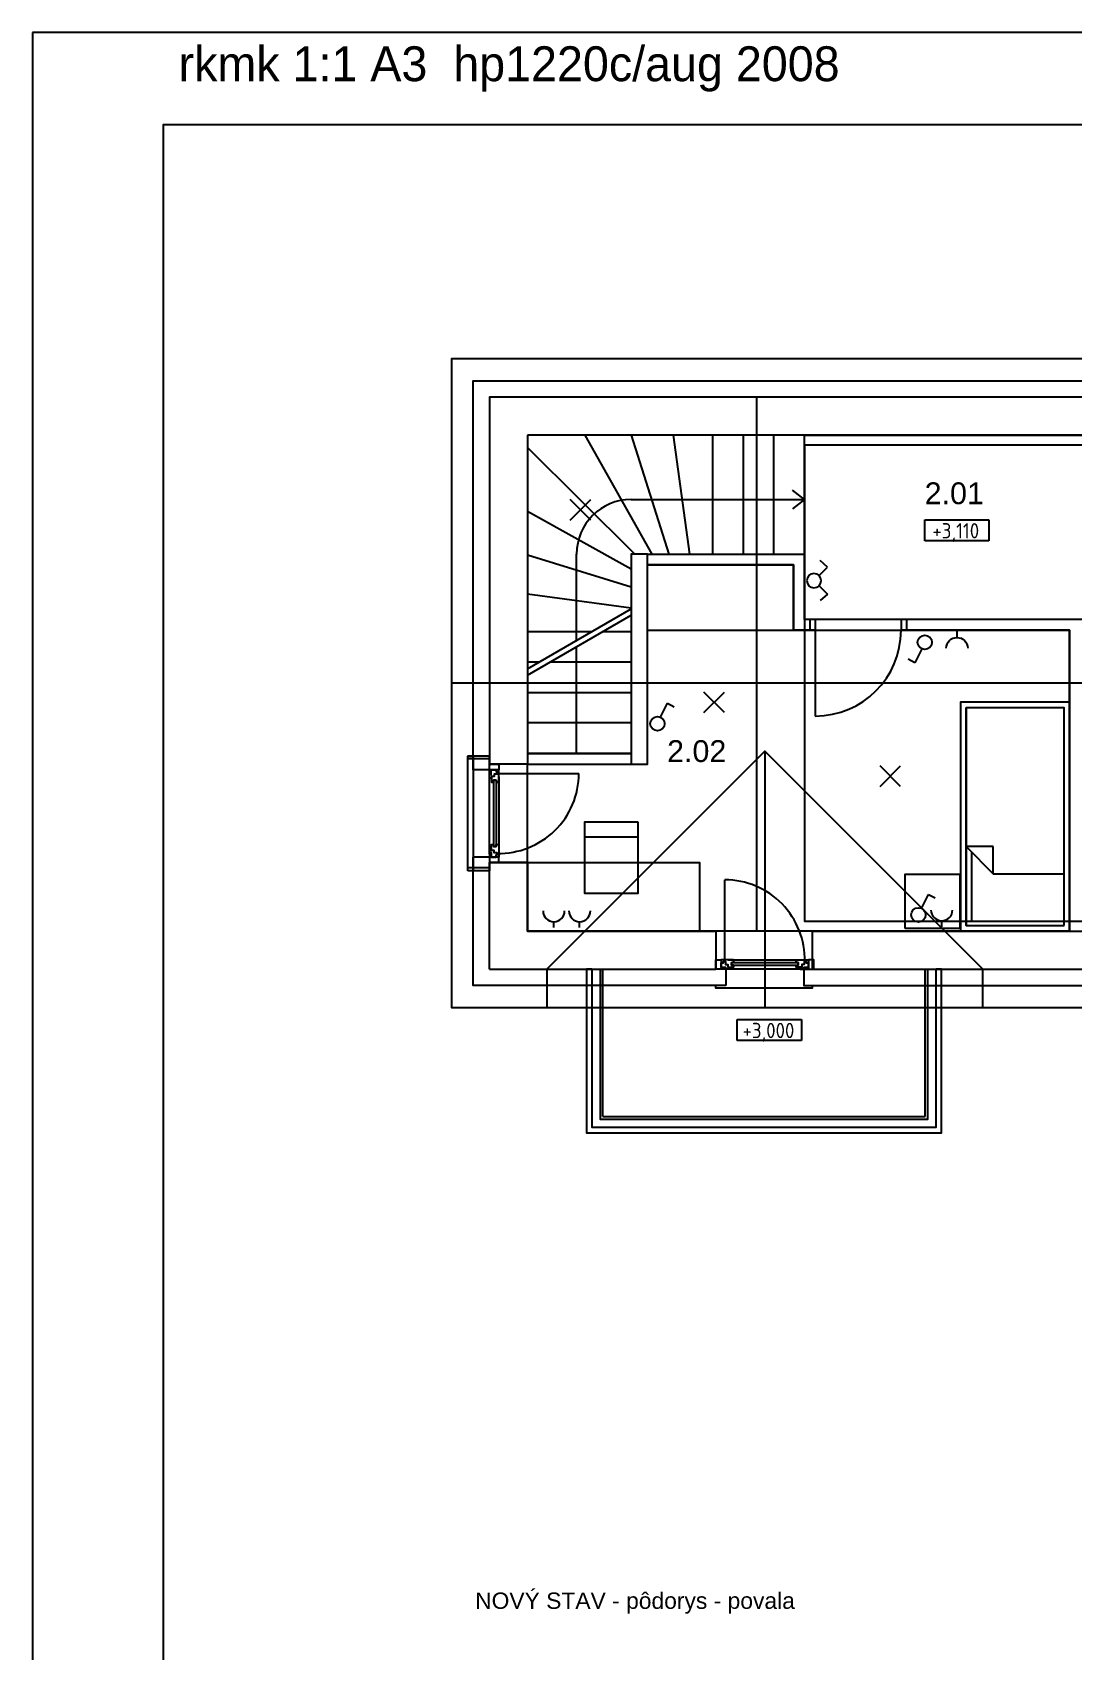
# Model space of a CAD drawing. Header units: millimetres. Extents: x 0 to 97365, y 0 to 29700.
# Drawn here: x 0 to 9547, y 14850 to 29700 of the extents above; entities that cross this region are included whole.
import ezdxf
from ezdxf.enums import TextEntityAlignment as Align
from ezdxf.lldxf.tags import DXFTag

# ---------------------------------------------------------------- set-up
doc = ezdxf.new("R2010")
doc.units = ezdxf.units.MM
for name, color, linetype in [('DIM_100', 64, 'Continuous'), ('DRE_POH', 15, 'Continuous'), ('DVE_POH', 22, 'Continuous'), ('EL_SVE', 52, 'Continuous'), ('EL_ZAS', 84, 'Continuous'), ('KOTY', 96, 'Continuous'), ('MUR_POH', 64, 'Continuous'), ('MUR_REZ', 3, 'Continuous'), ('NAB_MOB', 1, 'Continuous'), ('OKN_POH', 123, 'Continuous'), ('POP', 7, 'Continuous'), ('RAM_100', 160, 'Continuous'), ('SAD_REZ', 9, 'Continuous'), ('SAN-POH', 151, 'Continuous'), ('TXT_50_MIESTN', 7, 'Continuous')]:
    doc.layers.add(name, color=color, linetype=linetype)
doc.layers.add('NOVE_MUR_YTONG', color=8, linetype='Continuous', lineweight=5)
doc.layers.add('PLO_LIN', color=6, linetype='Continuous', plot=False)
doc.styles.add('ARIAL', font='ARIAL.TTF', dxfattribs={"height": 250})
doc.styles.add('ISOCP.SHX', font='ISOCP.shx', dxfattribs={"height": 150})
doc.styles.add('ISOCP_SHX', font='ISOCP.shx', dxfattribs={"height": 150})
tags = doc.linetypes.add('DASHDOT', pattern=[25.4, 12.7, -6.35, 0, -6.35]).pattern_tags.tags
tags[10:11] = [DXFTag(74, 4), DXFTag(75, 0), DXFTag(340, '0'), DXFTag(46, 1.0), DXFTag(50, 0.0), DXFTag(44, 0.0), DXFTag(45, 0.0)]
tags[8:9] = [DXFTag(74, 4), DXFTag(75, 0), DXFTag(340, '0'), DXFTag(46, 1.0), DXFTag(50, 0.0), DXFTag(44, 0.0), DXFTag(45, 0.0)]
tags[6:7] = [DXFTag(74, 4), DXFTag(75, 0), DXFTag(340, '0'), DXFTag(46, 1.0), DXFTag(50, 0.0), DXFTag(44, 0.0), DXFTag(45, 0.0)]
tags[4:5] = [DXFTag(74, 4), DXFTag(75, 0), DXFTag(340, '0'), DXFTag(46, 1.0), DXFTag(50, 0.0), DXFTag(44, 0.0), DXFTag(45, 0.0)]
tags = doc.linetypes.add('DASHED', pattern=[0.75, 0.5, -0.25]).pattern_tags.tags
tags[6:7] = [DXFTag(74, 4), DXFTag(75, 0), DXFTag(340, '0'), DXFTag(46, 1.0), DXFTag(50, 0.0), DXFTag(44, 0.0), DXFTag(45, 0.0)]
tags[4:5] = [DXFTag(74, 4), DXFTag(75, 0), DXFTag(340, '0'), DXFTag(46, 1.0), DXFTag(50, 0.0), DXFTag(44, 0.0), DXFTag(45, 0.0)]

# ---------------------------------------------------------------- blocks, each defined once
blk = doc.blocks.new('KOTA_V_PODORYS')
for p, q in [((29, 166), (535, 166)), ((29, 0), (29, 166)), ((535, 166), (535, 0)), ((535, 0), (29, 0))]:
    blk.add_line(p, q)
at = {"style": 'ISOCP.SHX', "flags": 12}
blk.add_attdef('±0.000', text='', height=120, dxfattribs=at).set_placement((274, -16), align=Align.BOTTOM_CENTER)
blk = doc.blocks.new('Z_RAM_A_3_hp 1220')
at = {"layer": 'POP', "linetype": 'Continuous'}
blk.add_lwpolyline([(-288.5, -408), (-6.5, -408), (-6.5, -13), (-288.5, -13)], close=True, dxfattribs=at)
at = {"layer": 'RAM_100', "linetype": 'Continuous'}
for points in [[(-297, -420), (0, -420), (0, 0), (-297, 0)], [(-288.5, -13), (-288.5, -408), (-6.5, -408), (-6.5, -13)]]:
    blk.add_lwpolyline(points, close=True, dxfattribs=at)
blk.add_text('rkmk 1:1 A3  hp1220c/aug 2008', height=3.2, rotation=90, dxfattribs=at).set_placement((-292.52, -406.58))
blk = doc.blocks.new('SPINAC SERIOVY')
at = {"layer": 'EL_SVE', "color": 3}
for p, q in [((435536, -314345), (435490, -314296)), ((435593, -314288), (435536, -314345)), ((435663, -314288), (435720, -314345)), ((435720, -314345), (435765, -314296))]:
    blk.add_line(p, q, dxfattribs=at)
blk.add_circle((435628, -314253), 49.4, dxfattribs=at)
blk = doc.blocks.new('jednoduchy vypinac')
at = {"layer": 'EL_SVE', "color": 3}
for p, q in [((17505858.1, 14180239.3), (17505828.6, 14180254.8)), ((17505887.7, 14180300.2), (17505858.1, 14180239.3))]:
    blk.add_line(p, q, dxfattribs=at)
blk.add_circle((17505901.3, 14180328.2), 31.1, dxfattribs=at)
blk = doc.blocks.new('zasuvka')
at = {"layer": 'EL_ZAS', "color": 3}
blk.add_line((17552036.3, 14178799.5), (17552016, 14178799.5), dxfattribs=at)
blk.add_arc((17551978.9, 14178799.5), 37.1, 270, 90, dxfattribs=at)

msp = doc.modelspace()

# ---------------------------------------------------------------- linework, layer by layer
at = {"layer": 'DRE_POH', "color": 8}
for p, q in [((4195, 22158.1), (4195, 22907.3)), ((4255, 22933.3), (4210, 22933.3)), ((4222, 22983.3), (4267, 22983.3)), ((4282, 22869.3), (4282, 22196.1)), ((4255, 22132.1), (4210, 22132.1)), ((4257, 22228.1), (4233, 22228.1)), ((4265, 22172.1), (4237, 22172.1)), ((4222, 22082.1), (4267, 22082.1)), ((6321.1, 21163), (6321.1, 21118)), ((7096.3, 21103), (6347.1, 21103)), ((6385.1, 21190), (7058.3, 21190)), ((7026.3, 21165), (7026.3, 21141)), ((7082.3, 21173), (7082.3, 21145)), ((7122.3, 21163), (7122.3, 21118))]:
    msp.add_line(p, q, dxfattribs=at)
at = {"layer": 'DRE_POH', "color": 8, "ltscale": 0.3}
for p, q in [((4265, 22893.3), (4237, 22893.3)), ((4233, 22819.3), (4215, 22819.3)), ((4257, 22837.3), (4233, 22837.3)), ((4282, 22819.3), (4257, 22819.3)), ((6361.1, 21173), (6361.1, 21145)), ((6417.1, 21165), (6417.1, 21141)), ((6435.1, 21190), (6435.1, 21165)), ((6435.1, 21141), (6435.1, 21123))]:
    msp.add_line(p, q, dxfattribs=at)
at = {"layer": 'DRE_POH', "color": 8, "flags": 128}
for points in [[(4195, 23058.3), (4195, 23033.3), (4045, 23033.3), (3995, 23033.3)], [(3995, 22007.1), (3995, 23058.3), (4045, 23058.3), (4045, 22007.1), (3995, 22007.1)], [(4195, 22983.3), (4195, 23058.3), (4045, 23058.3), (3995, 23058.3)], [(4282, 22899.3), (5015.2, 22899.3)], [(4195, 22082.1), (4195, 22007.1), (4045, 22007.1), (3995, 22007.1)], [(4195, 22007.1), (4195, 22032.1), (4045, 22032.1), (3995, 22032.1)], [(6355.1, 21190), (6355.1, 21923.2)]]:
    msp.add_lwpolyline(points, dxfattribs=at)
at = {"layer": 'DRE_POH', "color": 8}
for points in [[(4195, 22983.3), (4282, 22983.3)], [(4195, 22891.3), (4195, 22933.3)], [(4282, 22933.3), (4195, 22933.3)], [(4195, 22891.3), (4210, 22891.3), (4210, 22933.3), (4255, 22933.3), (4255, 22913.3)], [(4282, 22899.3), (4282, 22933.3)], [(4195, 22174.1), (4195, 22132.1)], [(4265, 22152.1), (4255, 22152.1), (4255, 22132.1), (4210, 22132.1), (4210, 22174.1), (4195, 22174.1)], [(4195, 22174.1), (4210, 22174.1), (4210, 22132.1), (4255, 22132.1), (4255, 22152.1), (4265, 22152.1)], [(4282, 22132.1), (4195, 22132.1)], [(4282, 22166.1), (4282, 22132.1)], [(4195, 22082.1), (4282, 22082.1)], [(6321.1, 21190), (6321.1, 21103)], [(6355.1, 21190), (6321.1, 21190)], [(6363.1, 21103), (6363.1, 21118), (6321.1, 21118), (6321.1, 21163), (6341.1, 21163)], [(6363.1, 21103), (6321.1, 21103)], [(7102.3, 21173), (7102.3, 21163), (7122.3, 21163), (7122.3, 21118), (7080.3, 21118), (7080.3, 21103)], [(7080.3, 21103), (7080.3, 21118), (7122.3, 21118), (7122.3, 21163), (7102.3, 21163), (7102.3, 21173)], [(7080.3, 21103), (7122.3, 21103)], [(7088.3, 21190), (7122.3, 21190)], [(7122.3, 21190), (7122.3, 21103)]]:
    msp.add_lwpolyline(points, dxfattribs=at)
for points in [[(4282, 22933.3), (4195, 22933.3), (4195, 22983.3), (4282, 22983.3)], [(4195, 22857.3), (4195, 22891.3), (4210, 22891.3), (4210, 22933.3), (4255, 22933.3), (4255, 22913.3), (4265, 22913.3), (4265, 22893.3), (4237, 22893.3), (4237, 22872.3), (4215, 22872.3), (4215, 22857.3)], [(4282, 22899.3), (4265, 22899.3), (4265, 22893.3), (4237, 22893.3), (4237, 22872.3), (4215, 22872.3), (4215, 22819.3), (4233, 22819.3), (4233, 22837.3), (4257, 22837.3), (4257, 22819.3), (4282, 22819.3), (4282, 22899.3)], [(4195, 22208.1), (4195, 22174.1), (4210, 22174.1), (4210, 22132.1), (4255, 22132.1), (4255, 22152.1), (4265, 22152.1), (4265, 22172.1), (4237, 22172.1), (4237, 22193.1), (4215, 22193.1), (4215, 22208.1)], [(4282, 22132.1), (4195, 22132.1), (4195, 22082.1), (4282, 22082.1)], [(4282, 22166.1), (4265, 22166.1), (4265, 22172.1), (4237, 22172.1), (4237, 22193.1), (4215, 22193.1), (4215, 22246.1), (4233, 22246.1), (4233, 22228.1), (4257, 22228.1), (4257, 22246.1), (4282, 22246.1), (4282, 22166.1)], [(6321.1, 21190), (6321.1, 21103), (6271.1, 21103), (6271.1, 21190)], [(6397.1, 21103), (6363.1, 21103), (6363.1, 21118), (6321.1, 21118), (6321.1, 21163), (6341.1, 21163), (6341.1, 21173), (6361.1, 21173), (6361.1, 21145), (6382.1, 21145), (6382.1, 21123), (6397.1, 21123)], [(6355.1, 21190), (6355.1, 21173), (6361.1, 21173), (6361.1, 21145), (6382.1, 21145), (6382.1, 21123), (6435.1, 21123), (6435.1, 21141), (6417.1, 21141), (6417.1, 21165), (6435.1, 21165), (6435.1, 21190), (6355.1, 21190)], [(7088.3, 21190), (7088.3, 21173), (7082.3, 21173), (7082.3, 21145), (7061.3, 21145), (7061.3, 21123), (7008.3, 21123), (7008.3, 21141), (7026.3, 21141), (7026.3, 21165), (7008.3, 21165), (7008.3, 21190), (7088.3, 21190)], [(7046.3, 21103), (7080.3, 21103), (7080.3, 21118), (7122.3, 21118), (7122.3, 21163), (7102.3, 21163), (7102.3, 21173), (7082.3, 21173), (7082.3, 21145), (7061.3, 21145), (7061.3, 21123), (7046.3, 21123)], [(7122.3, 21190), (7122.3, 21103), (7172.3, 21103), (7172.3, 21190)]]:
    msp.add_lwpolyline(points, close=True, dxfattribs=at)
for centre, start, end in [((4282, 22899.3), 268.67142, 360), ((6355.1, 21190), 358.67142, 90)]:
    msp.add_arc(centre, 733.2, start, end, dxfattribs=at)
at = {"layer": 'DVE_POH', "color": 8, "flags": 128}
for points in [[(7135, 24313), (7135, 24213)], [(8022, 24313), (8022, 24213)]]:
    msp.add_lwpolyline(points, dxfattribs=at)
at = {"layer": 'EL_SVE', "color": 3}
for p, q in [((4935.6, 25225), (5124.2, 25413.6)), ((5124.2, 25225), (4935.6, 25413.6)), ((6350.6, 23457.5), (6162, 23646.1)), ((6162, 23457.5), (6350.6, 23646.1))]:
    msp.add_line(p, q, dxfattribs=at)
at = {"layer": 'KOTY', "color": 8}
msp.add_lwpolyline([(1200, 28850), (1200, 650), (40700, 650), (40700, 28850)], close=True, dxfattribs=at)
at = {"layer": 'MUR_POH', "color": 8}
for q in [(6974.8, 25497.9), (6974.8, 25328.2)]:
    msp.add_line((7085, 25413), q, dxfattribs=at)
msp.add_lwpolyline([(1200, 28850), (1200, 650), (35420, 650), (35420, 28850)], close=True, dxfattribs=at)
at = {"layer": 'MUR_POH', "color": 8, "linetype": 'DASHDOT', "ltscale": 10}
msp.add_lwpolyline([(18395, 26703), (3845, 26703), (3845, 20753), (10125, 20753), (10125, 16653), (18395, 16653)], close=True, dxfattribs=at)
at = {"layer": 'MUR_POH', "color": 8}
for points in [[(4045, 22933.3), (4045, 26503), (12917, 26503)], [(5686.6, 24913), (5071.9, 26003)], [(5843.2, 24913), (5498.4, 26003)], [(6035, 24913), (5882.4, 26003)], [(6245, 24913), (6245, 26003)], [(6525, 24913), (6525, 26003)], [(6805, 24913), (6805, 26003)], [(7085, 24913), (7085, 26003)], [(5529.5, 24913), (4545, 25889.6)], [(5495, 25413), (6525, 25413)], [(5495, 25413), (7085, 25413)], [(5495, 24774.7), (4545, 25302)], [(5495, 24608.6), (4545, 24902.5)], [(4995, 24120.2), (4995, 24913)], [(5645, 24813), (5645, 24913)], [(5495, 24416.2), (4545, 24543.6)], [(4545, 23860.4), (5495, 24408.9)], [(4545, 23802.6), (5495, 24351.1)], [(5645, 24213), (6985, 24213)], [(7135, 24313), (7135, 24213)], [(4545, 24203.3), (5138.9, 24203.3)], [(4995, 23083.3), (4995, 24062.5)], [(5238.9, 24203.3), (5495, 24203.3)], [(4753.9, 23923.3), (5495, 23923.3)], [(4545, 23643.3), (5495, 23643.3)], [(5495, 23363), (4545, 23363)], [(5495, 23083.3), (5495, 22983.3)], [(4195, 22933.3), (4045, 22933.3)], [(6363.1, 20952.5), (4045, 20953), (4045, 22132.1)], [(4195, 22132.1), (4045, 22132.1)], [(4545, 22082.1), (4545, 22082.1), (4195, 22082.1), (4195, 22082.1)], [(4545, 22082.1), (4195, 22082.1)], [(5084.7, 21103), (5084.7, 19603), (8343.8, 19603), (8343.8, 21103)], [(5134.7, 21103), (5084.7, 21103), (5084.7, 19603), (8343.8, 19603), (8343.8, 21103), (8293.8, 21103)], [(5134.7, 21103), (5134.7, 19653), (8293.8, 19653), (8293.8, 21103)], [(5209.7, 21103), (5209.7, 19728), (8218.8, 19728), (8218.8, 21103)], [(5234.7, 19753), (5234.7, 21103)], [(6363.1, 21103), (6363.1, 20952.5)], [(7080.3, 21104.3), (7080.3, 20952.5), (10325, 20952.5)], [(8193.8, 19753), (8193.8, 21103)], [(5234.7, 19753), (8193.8, 19753)]]:
    msp.add_lwpolyline(points, dxfattribs=at)
at = {"layer": 'MUR_POH', "color": 8, "linetype": 'DASHED', "ltscale": 200}
for points in [[(6645, 26353), (6645, 21453), (6271.1, 21453)], [(17605, 25913), (7085, 25913), (7085, 21543), (12730, 21543)]]:
    msp.add_lwpolyline(points, dxfattribs=at)
at = {"layer": 'MUR_POH', "color": 8, "linetype": 'DASHDOT', "ltscale": 10}
for points in [[(4545, 23923.3), (4653.9, 23923.3)], [(10125, 20753), (13100, 23728), (3845, 23728)], [(8722.2, 20753), (8722.2, 21103), (6721.7, 23103.5), (4721.2, 21103), (4721.2, 20753)], [(6721.7, 23103.5), (6721.7, 20753)]]:
    msp.add_lwpolyline(points, dxfattribs=at)
at = {"layer": 'MUR_POH', "color": 8}
msp.add_arc((5495, 24913), 500, 90, 180, dxfattribs=at)
at = {"layer": 'MUR_REZ', "color": 8}
for p, q in [((4545, 26003), (4545, 22983.3)), ((12875, 26003), (4545, 26003)), ((8568.2, 23503), (8568.2, 23503)), ((8568.2, 23503), (8568.2, 23503)), ((8568.2, 23503), (8568.2, 23503)), ((8568.2, 23503), (8568.2, 23503)), ((9468.2, 23503), (8568.2, 23503)), ((9468.2, 23503), (8568.2, 23503)), ((8568.2, 21503), (8568.2, 23503)), ((8568.2, 23503), (8568.2, 23503)), ((8568.2, 23503), (8568.2, 23503)), ((8568.2, 21503), (8568.2, 23503)), ((9468.2, 23503), (8568.2, 23503)), ((9468.2, 23503), (8568.2, 23503)), ((8568.2, 21503), (8568.2, 23503)), ((8568.2, 23503), (8568.2, 23503)), ((8568.2, 23503), (8568.2, 23503)), ((8568.2, 21503), (8568.2, 23503)), ((4545, 22983.3), (4195, 22983.3)), ((7779.7, 22780.5), (7968.3, 22969.1)), ((7968.3, 22780.5), (7779.7, 22969.1)), ((8818.2, 22228), (8568.2, 22228)), ((8568.2, 22228), (8818.2, 21978)), ((8818.2, 22228), (8568.2, 22228)), ((8568.2, 22228), (8818.2, 21978)), ((8618.2, 22178), (8618.2, 21553)), ((8618.2, 22178), (8618.2, 21553)), ((8818.2, 21978), (8818.2, 22228)), ((8818.2, 21978), (8818.2, 22228)), ((8568.2, 21553), (8568.2, 21978)), ((8568.2, 21553), (8568.2, 21978)), ((8818.2, 21978), (9468.2, 21978))]:
    msp.add_line(p, q, dxfattribs=at)
for points in [[(12875, 26353), (4195, 26353), (4195, 22972.9)], [(6645, 26353), (4195, 26353)], [(5645, 24913), (5495, 24913), (5495, 23083.3)], [(5645, 24913), (7085, 24913)], [(7185, 24213), (6985, 24213), (6985, 24813), (5645, 24813)], [(5645, 23083.3), (5645, 24813)], [(7085, 24913), (7085, 24313)], [(7185, 24313), (7085, 24313)], [(7185, 24313), (7185, 24213)], [(7185, 24313), (7185, 24213)], [(10825, 23316.2), (10825, 24313), (7972, 24313)], [(7972, 24313), (7972, 24213)], [(9518.2, 24213), (7972, 24213)], [(9518.2, 21453), (9518.2, 24213)], [(4545, 22983.3), (5645, 22983.3), (5645, 23083.3)], [(4545, 23083.3), (5495, 23083.3)], [(5495, 23083.3), (4545, 23083.3)], [(5558.6, 22315), (5068.3, 22315)], [(4195, 21103), (4195, 22082.1), (4545, 22082.1), (4545, 21453), (6271.1, 21453)], [(6271.1, 21453), (6271.1, 21103)], [(7156.3, 21453), (7156.3, 21103)], [(7156.3, 21453), (10825, 21453), (10825, 17353), (12450.7, 17353)], [(4195, 21103), (6271.1, 21103)], [(7156.3, 21103), (10475, 21103), (10475, 17003)]]:
    msp.add_lwpolyline(points, dxfattribs=at)
for points in [[(9518.2, 21453), (9518.2, 23553), (8518.2, 23553), (8518.2, 21453)], [(9518.2, 21453), (9518.2, 23553), (8518.2, 23553), (8518.2, 21453)], [(9468.2, 21503), (9468.2, 23503), (8568.2, 23503), (8568.2, 21503)], [(9468.2, 21503), (9468.2, 23503), (8568.2, 23503), (8568.2, 21503)], [(5558.6, 22451.5), (5068.3, 22451.5), (5068.3, 21800.1), (5558.6, 21800.1)], [(4545, 22082.1), (6121.1, 22082.1), (6121.1, 21453), (4545, 21453)], [(8010.5, 21476.4), (8010.5, 21976.4), (8510.5, 21976.4), (8510.5, 21476.4)], [(8010.5, 21476.4), (8010.5, 21976.4), (8510.5, 21976.4), (8510.5, 21476.4)]]:
    msp.add_lwpolyline(points, close=True, dxfattribs=at)
at = {"layer": 'NAB_MOB', "color": 8, "flags": 128}
msp.add_lwpolyline([(7185, 24213), (7185, 23426)], dxfattribs=at)
at = {"layer": 'NAB_MOB', "color": 8}
msp.add_arc((7185, 24213), 787, 270, 0, dxfattribs=at)
at = {"layer": 'OKN_POH', "color": 8}
for p, q in [((4233, 22837.3), (4233, 22228.1)), ((4257, 22837.3), (4257, 22228.1)), ((6417.1, 21165), (7026.3, 21165)), ((6417.1, 21141), (7026.3, 21141))]:
    msp.add_line(p, q, dxfattribs=at)
at = {"layer": 'PLO_LIN', "color": 8}
for points in [[(7085, 24313), (7085, 26003), (12346, 26003), (12346, 25453), (12413.8, 25453), (12413.8, 22457.8), (10825, 22457.8), (10825, 24313), (7085, 24313)], [(5645, 22983.3), (5645, 24813), (6985, 24813), (6985, 24213), (9518.2, 24213), (9518.2, 21453), (4545, 21453), (4545, 22983.3), (5645, 22983.3)]]:
    msp.add_lwpolyline(points, dxfattribs=at)
at = {"layer": 'SAN-POH', "color": 8, "flags": 128}
msp.add_lwpolyline([(7156.3, 20953), (7156.3, 20928), (6271.1, 20928), (6271.1, 20953)], dxfattribs=at)

# ---------------------------------------------------------------- block references
at = {"layer": 'DIM_100', "color": 8}
ref = msp.add_blockref('KOTA_V_PODORYS', (8154.9, 25033.4), dxfattribs=dict(at, xscale=1.166400000452995, yscale=1.166400000452995, zscale=1.166399999999978))
ref.add_attrib('±0.000', '+3,110', dxfattribs={"layer": '0', "color": 8, "height": 139.97, "style": 'ISOCP_SHX', "flags": 12}).set_placement((8474.4, 25014.5), align=Align.BOTTOM_CENTER)
ref = msp.add_blockref('KOTA_V_PODORYS', (6435.6, 20447.6), dxfattribs=dict(at, xscale=1.166400000452995, yscale=1.166400000452995, zscale=1.166399999999978))
ref.add_attrib('±0.000', '+3,000', dxfattribs={"layer": '0', "color": 8, "height": 139.97, "style": 'ISOCP_SHX', "flags": 12}).set_placement((6755.2, 20428.7), align=Align.BOTTOM_CENTER)
at = {"layer": 'EL_SVE', "xscale": 2.115523986177211, "yscale": 2.115523986177211, "zscale": 2.115523986177211}
msp.add_blockref('jednoduchy vypinac', (-37025964.1, -29974721.3), dxfattribs=at)
at = {"layer": 'EL_SVE', "xscale": 2.115523986177211, "yscale": 2.115523986177211, "zscale": 2.115523986177211, "rotation": 180}
msp.add_blockref('jednoduchy vypinac', (37039890.9, 30022180.3), dxfattribs=at)
at = {"layer": 'MUR_POH', "color": 8, "ltscale": 0.3, "xscale": 100, "yscale": 100, "zscale": 100, "rotation": -89.9999999999365}
msp.add_blockref('Z_RAM_A_3_hp 1220', (42000, 0), dxfattribs=at)
at = {"layer": 'MUR_REZ', "color": 8}
for name, p, xscale, yscale, zscale, rotation in [('jednoduchy vypinac', (37042285.3, 30020426), 2.115523986177211, 2.115523986177211, 2.115523986177211, 180), ('zasuvka', (-37805346.4, 46826915.3), 2.666666666667731, 2.666666666667731, 2.666666666667731, -90.00000000000001), ('zasuvka', (-37805109.5, 46826915.3), 2.666666666667731, 2.666666666667731, 2.666666666667731, -90.00000000000001), ('zasuvka', (-37801786.4, 46826923.3), 2.666666666667731, 2.666666666667731, 2.666666666667731, -90.00000000000001)]:
    msp.add_blockref(name, p, dxfattribs=dict(at, xscale=xscale, yscale=yscale, zscale=zscale, rotation=rotation))
at = {"layer": 'NOVE_MUR_YTONG', "xscale": -1.333333333333866, "yscale": 1.333333333333866, "zscale": 1.333333333333866, "rotation": 90.00000000000001}
msp.add_blockref('SPINAC SERIOVY', (-411831.2, 605506.1), dxfattribs=at)
at = {"layer": 'SAD_REZ', "xscale": -2.666666666667731, "yscale": 2.666666666667731, "zscale": 2.666666666667731, "rotation": -90.00000000000001}
msp.add_blockref('zasuvka', (-37801646.9, -46781228.6), dxfattribs=at)

# ---------------------------------------------------------------- texts
at = {"layer": 'TXT_50_MIESTN', "color": 8, "style": 'ARIAL'}
for s, p in [('2.01', (8460.4, 25370.4)), ('2.02', (6096.7, 23004.4))]:
    msp.add_text(s, height=200, dxfattribs=at).set_placement(p, align=Align.CENTER)
msp.add_text('NOVÝ STAV - pôdorys - povala', height=150, rotation=360, dxfattribs=at).set_placement((4063.2, 15233.4))

doc.saveas('drawing.dxf')
